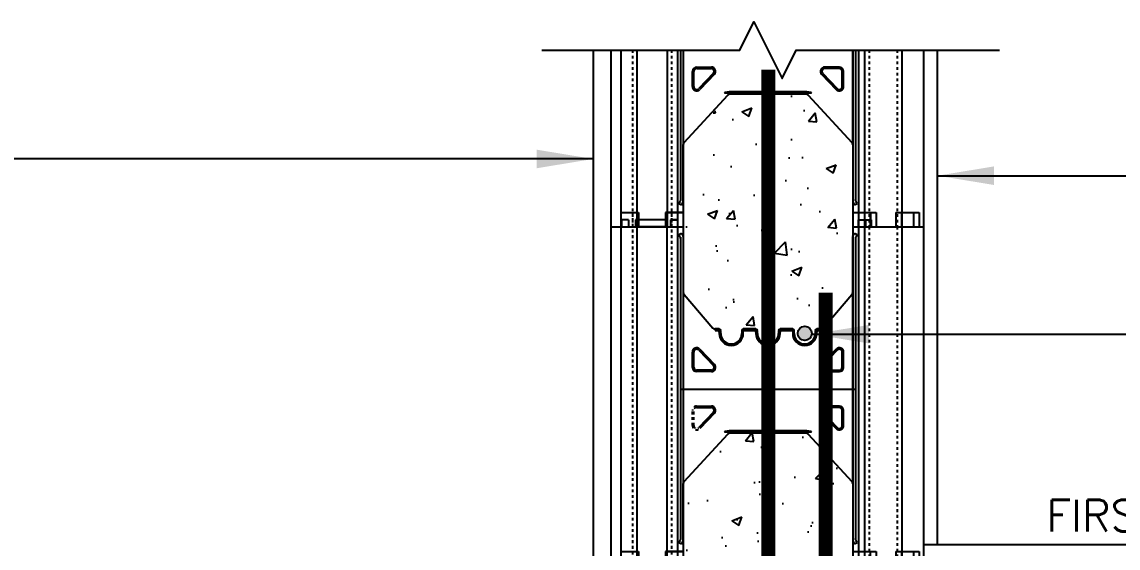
# Model space of a CAD drawing. Header units: inches. Extents: x -206 to -79, y -112 to 60.
# Drawn here: x -162.72 to -123.93, y -10.71 to 7.91 of the extents above; entities that cross this region are included whole.
import ezdxf

# ---------------------------------------------------------------- set-up
doc = ezdxf.new("R2010")
doc.units = ezdxf.units.IN
doc.header["$MEASUREMENT"] = 0
doc.linetypes.add('DASHED2', pattern=[0.375, 0.25, -0.125])
for name, color, linetype in [('LAYER 12', 12, 'Continuous'), ('LAYER 13', 13, 'Continuous'), ('LAYER 3', 3, 'Continuous'), ('LAYER 5', 5, 'Continuous'), ('LAYER 7', 7, 'Continuous'), ('LAYER 8', 8, 'Continuous')]:
    doc.layers.add(name, color=color, linetype=linetype)
doc.styles.add('NOTES', font='simplex.shx', dxfattribs={"height": 1})
doc.dimstyles.new('DIM-16', dxfattribs={"dimscale": 16, "dimtxt": 0.09375, "dimasz": 0.125, "dimexe": 0.1875, "dimexo": 0.0625, "dimgap": 0.0625, "dimtad": 0, "dimtih": 1, "dimtoh": 1, "dimdec": 4, "dimzin": 3, "dimdsep": 46, "dimlunit": 4, "dimtxsty": 'NOTES', "dimcen": 0.0625, "dimclrt": 4, "dimadec": 0, "dimazin": 0, "dimtfac": 1, "dimtdec": 4, "dimtofl": 0, "dimtmove": 0, "dimatfit": 3, "dimfxl": 1, "dimfrac": 2, "dimtolj": 1, "dimtzin": 0, "dimarcsym": 0})

# ---------------------------------------------------------------- blocks, each defined once
blk = doc.blocks.new('A$C01DD0D20')
at = {"layer": 'LAYER 12'}
for p, q in [((0.35, 12.5), (0.975, 12.5)), ((0.35, 12.5), (0.35, 0)), ((0.35, 12.5), (0.975, 12.5)), ((0.35, 12.5), (0.35, 12)), ((0.925, 12.5), (0.925, 0)), ((0.975, 12.5), (0.975, 12)), ((0.975, 12.5), (0.975, 12)), ((1.937, 12.5), (1.937, 12)), ((1.937, 12.5), (2.562, 12.5)), ((1.937, 12.5), (1.937, 12)), ((1.937, 12.5), (2.562, 12.5)), ((1.987, 12.5), (1.987, 0)), ((2.562, 12.5), (2.562, 12)), ((8.562, 12.5), (9.187, 12.5)), ((8.562, 12.5), (8.562, 12)), ((8.562, 12.5), (9.187, 12.5)), ((9.187, 12.5), (9.187, 12)), ((9.187, 12.5), (9.187, 12)), ((10.087, 12.5), (10.087, 12)), ((10.087, 12.5), (10.712, 12.5)), ((10.087, 12.5), (10.087, 12)), ((10.087, 12.5), (10.712, 12.5)), ((10.712, 12.5), (10.712, 12)), ((10.712, 12.5), (10.712, 12)), ((2.112, 12.25), (2.112, 12)), ((2.112, 12.25), (2.362, 12.25)), ((2.362, 12.25), (2.362, 0)), ((8.762, 12.25), (8.762, 0)), ((8.762, 12.25), (9.012, 12.25)), ((8.762, 12.25), (8.762, 12)), ((8.762, 12.25), (9.012, 12.25)), ((9.012, 12.25), (9.012, 12)), ((9.012, 12.25), (9.012, 12)), ((2.41, 11.727), (2.497, 11.777)), ((2.456, 11.648), (2.41, 11.727)), ((2.497, 11.777), (2.556, 11.675)), ((2.562, 11.65), (2.562, 9.67)), ((8.562, 9.67), (8.562, 11.65)), ((8.569, 11.675), (8.628, 11.777)), ((8.628, 11.777), (8.715, 11.727)), ((8.715, 11.727), (8.669, 11.648)), ((8.977, 12), (8.977, 0)), ((10.297, 12), (10.297, 0)), ((2.462, 11.625), (2.462, 0.927)), ((2.462, 11.586), (2.462, 11.623)), ((8.662, 11.625), (8.662, 0.927)), ((8.662, 11.623), (8.662, 11.586)), ((2.562, 9.67), (2.562, 2.909)), ((2.59, 9.601), (3.608, 8.411)), ((7.517, 8.411), (8.535, 9.601)), ((8.562, 2.909), (8.562, 9.67)), ((3.68, 8.38), (3.687, 8.38)), ((3.837, 8.38), (3.68, 8.38)), ((3.687, 8.38), (3.687, 8.33)), ((3.687, 8.33), (3.787, 8.33)), ((3.837, 8.28), (3.837, 8.225)), ((3.887, 8.225), (3.887, 8.33)), ((4.637, 8.33), (4.637, 8.225)), ((5.137, 8.38), (4.687, 8.38)), ((4.687, 8.225), (4.687, 8.28)), ((4.737, 8.33), (5.087, 8.33)), ((5.137, 8.28), (5.137, 8.225)), ((5.187, 8.225), (5.187, 8.33)), ((5.937, 8.33), (5.937, 8.225)), ((6.437, 8.38), (5.987, 8.38)), ((5.987, 8.225), (5.987, 8.28)), ((6.037, 8.33), (6.387, 8.33)), ((6.437, 8.28), (6.437, 8.225)), ((6.487, 8.225), (6.487, 8.33)), ((7.237, 8.33), (7.237, 8.225)), ((7.445, 8.38), (7.287, 8.38)), ((7.287, 8.225), (7.287, 8.28)), ((7.337, 8.33), (7.437, 8.33)), ((7.437, 8.33), (7.437, 8.38)), ((7.437, 8.38), (7.445, 8.38)), ((2.887, 7.02), (2.887, 7.561)), ((2.937, 7.02), (2.937, 7.561)), ((3.11, 7.63), (3.629, 7.089)), ((3.146, 7.665), (3.665, 7.124)), ((7.979, 7.665), (7.46, 7.124)), ((8.015, 7.63), (7.496, 7.089)), ((8.187, 7.02), (8.187, 7.561)), ((8.237, 7.02), (8.237, 7.561)), ((3.557, 6.92), (3.037, 6.92)), ((3.557, 6.87), (3.037, 6.87)), ((7.568, 6.92), (8.087, 6.92)), ((7.568, 6.87), (8.087, 6.87)), ((2.462, 6.25), (8.662, 6.25)), ((3.037, 5.65), (3.557, 5.65)), ((3.037, 5.6), (3.557, 5.6)), ((8.087, 5.65), (7.568, 5.65)), ((8.087, 5.6), (7.568, 5.6)), ((8.187, 4.959), (8.187, 5.5)), ((8.237, 4.959), (8.237, 5.5)), ((3.629, 5.431), (3.11, 4.89)), ((3.665, 5.396), (3.146, 4.855)), ((7.46, 5.396), (7.979, 4.855)), ((7.496, 5.431), (8.015, 4.89)), ((2.592, 2.979), (4.144, 4.656)), ((4.192, 4.77), (4.036, 4.755)), ((4.036, 4.735), (4.192, 4.72)), ((5.562, 4.77), (4.192, 4.77)), ((4.192, 4.72), (5.562, 4.72)), ((4.25, 4.7), (5.562, 4.7)), ((6.933, 4.77), (5.562, 4.77)), ((5.562, 4.72), (6.933, 4.72)), ((5.562, 4.7), (6.875, 4.7)), ((7.089, 4.755), (6.933, 4.77)), ((6.933, 4.72), (7.089, 4.735)), ((6.981, 4.656), (8.533, 2.979)), ((2.562, 0.9), (2.562, 2.909)), ((8.562, 2.909), (8.562, 0.9)), ((2.456, 0.902), (2.41, 0.823)), ((2.41, 0.823), (2.497, 0.773)), ((2.462, 0.964), (2.462, 0.927)), ((2.497, 0.773), (2.556, 0.875)), ((8.569, 0.875), (8.628, 0.773)), ((8.628, 0.773), (8.715, 0.823)), ((8.662, 0.927), (8.662, 0.964)), ((8.715, 0.823), (8.669, 0.902)), ((0.35, 0.5), (0.975, 0.5)), ((0.35, 0.5), (0.975, 0.5)), ((0.35, 0.5), (0.35, 0)), ((0.35, 0.5), (0.975, 0.5)), ((0.35, 0.5), (0.35, 0)), ((0.35, 0.5), (0.975, 0.5)), ((0.35, 0.5), (0.975, 0.5)), ((0.35, 0.5), (0.975, 0.5)), ((0.35, 0.5), (0.975, 0.5)), ((0.35, 0.5), (0.35, 0)), ((0.35, 0.5), (0.975, 0.5)), ((0.35, 0.5), (0.35, 0)), ((0.35, 0.5), (0.975, 0.5)), ((0.35, 0.5), (0.975, 0.5)), ((0.35, 0.5), (0.975, 0.5)), ((0.35, 0.5), (0.975, 0.5)), ((0.35, 0.5), (0.35, 0)), ((0.35, 0.5), (0.975, 0.5)), ((0.35, 0.5), (0.975, 0.5)), ((0.35, 0.5), (0.975, 0.5)), ((0.35, 0.5), (0.975, 0.5)), ((0.35, 0.5), (0.35, 0)), ((0.35, 0.5), (0.975, 0.5)), ((0.35, 0.5), (0.975, 0.5)), ((0.35, 0.5), (0.975, 0.5)), ((0.35, 0.5), (0.35, 0)), ((0.35, 0.5), (0.975, 0.5)), ((0.35, 0.5), (0.35, 0)), ((0.35, 0.5), (0.35, 0)), ((0.975, 0.5), (0.975, 0)), ((0.975, 0.5), (0.975, 0)), ((0.975, 0.5), (0.975, 0)), ((0.975, 0.5), (0.975, 0)), ((0.975, 0.5), (0.975, 0)), ((0.975, 0.5), (0.975, 0)), ((0.975, 0.5), (0.975, 0)), ((0.975, 0.5), (0.975, 0)), ((0.975, 0.5), (0.975, 0)), ((0.975, 0.5), (0.975, 0)), ((0.975, 0.5), (0.975, 0)), ((0.975, 0.5), (0.975, 0)), ((0.975, 0.5), (0.975, 0)), ((0.975, 0.5), (0.975, 0)), ((0.975, 0.5), (0.975, 0)), ((0.975, 0.5), (0.975, 0)), ((0.975, 0.5), (0.975, 0)), ((0.975, 0.5), (0.975, 0)), ((0.975, 0.5), (0.975, 0)), ((0.975, 0.5), (0.975, 0)), ((1.937, 0.5), (1.937, 0)), ((1.937, 0.5), (2.562, 0.5)), ((1.937, 0.5), (1.937, 0)), ((1.937, 0.5), (2.562, 0.5)), ((1.937, 0.5), (1.937, 0)), ((1.937, 0.5), (2.562, 0.5)), ((1.937, 0.5), (1.937, 0)), ((1.937, 0.5), (2.562, 0.5)), ((1.937, 0.5), (1.937, 0)), ((1.937, 0.5), (2.562, 0.5)), ((1.937, 0.5), (1.937, 0)), ((1.937, 0.5), (2.562, 0.5)), ((1.937, 0.5), (1.937, 0)), ((1.937, 0.5), (2.562, 0.5)), ((1.937, 0.5), (1.937, 0)), ((2.562, 0.5), (1.937, 0.5)), ((1.937, 0.5), (1.937, 0)), ((1.937, 0.5), (2.562, 0.5)), ((1.937, 0.5), (1.937, 0)), ((1.937, 0.5), (2.562, 0.5)), ((1.937, 0.5), (1.937, 0)), ((1.937, 0.5), (2.562, 0.5)), ((1.937, 0.5), (1.937, 0)), ((1.937, 0.5), (2.562, 0.5)), ((1.937, 0.5), (1.937, 0)), ((1.937, 0.5), (2.562, 0.5)), ((1.937, 0.5), (1.937, 0)), ((1.937, 0.5), (2.562, 0.5)), ((1.937, 0.5), (1.937, 0)), ((1.937, 0.5), (2.562, 0.5)), ((1.937, 0.5), (1.937, 0)), ((1.937, 0.5), (2.562, 0.5)), ((1.937, 0.5), (1.937, 0)), ((1.937, 0.5), (2.562, 0.5)), ((1.937, 0.5), (1.937, 0)), ((1.937, 0.5), (2.562, 0.5)), ((1.937, 0.5), (1.937, 0)), ((2.562, 0.5), (1.937, 0.5)), ((1.937, 0.5), (1.937, 0)), ((1.937, 0.5), (2.562, 0.5)), ((1.937, 0.5), (1.937, 0)), ((1.937, 0.5), (2.562, 0.5)), ((1.937, 0.5), (1.937, 0)), ((2.562, 0.5), (1.937, 0.5)), ((1.937, 0.5), (1.937, 0)), ((1.937, 0.5), (2.562, 0.5)), ((2.562, 0.5), (2.562, 0)), ((2.562, 0.5), (2.562, 0)), ((2.562, 0.5), (2.562, 0)), ((2.562, 0.5), (2.562, 0)), ((2.562, 0.5), (2.562, 0)), ((2.562, 0.5), (2.562, 0)), ((2.562, 0.5), (2.562, 0)), ((2.562, 0.5), (2.562, 0)), ((2.562, 0.5), (2.562, 0)), ((2.562, 0.5), (2.562, 0)), ((2.562, 0.5), (2.562, 0)), ((8.562, 0.5), (9.183, 0.5)), ((8.562, 0.5), (9.183, 0.5)), ((8.562, 0.5), (9.183, 0.5)), ((8.762, 0.5), (8.762, 0)), ((8.762, 0.5), (9.387, 0.5)), ((9.183, 0.5), (9.183, 0)), ((9.183, 0.5), (9.183, 0)), ((9.183, 0.5), (9.183, 0)), ((9.387, 0.5), (9.387, 0)), ((10.083, 0.5), (10.083, 0)), ((10.083, 0.5), (10.708, 0.5)), ((10.083, 0.5), (10.083, 0)), ((10.083, 0.5), (10.708, 0.5)), ((10.083, 0.5), (10.083, 0)), ((10.083, 0.5), (10.708, 0.5)), ((10.287, 0.5), (10.287, 0)), ((10.287, 0.5), (10.912, 0.5)), ((10.708, 0.5), (10.708, 0)), ((10.708, 0.5), (10.708, 0)), ((10.708, 0.5), (10.708, 0)), ((10.912, 0.5), (10.912, 0)), ((0.375, 0.25), (0.375, 0)), ((0.625, 0.25), (0.375, 0.25)), ((0.375, 0.25), (0.375, 0)), ((0.625, 0.25), (0.375, 0.25)), ((0.375, 0.25), (0.375, 0)), ((0.625, 0.25), (0.375, 0.25)), ((0.625, 0.25), (0.625, 0)), ((0.625, 0.25), (0.625, 0)), ((0.625, 0.25), (0.625, 0)), ((1.937, 0.25), (0.875, 0.25)), ((0.875, 0.25), (0.875, 0)), ((1.937, 0.25), (0.875, 0.25)), ((0.875, 0.25), (0.875, 0)), ((1.937, 0.25), (0.875, 0.25)), ((0.875, 0.25), (0.875, 0)), ((2.112, 0.25), (2.112, 0)), ((2.112, 0.25), (2.362, 0.25)), ((2.112, 0.25), (2.112, 0)), ((2.112, 0.25), (2.362, 0.25)), ((2.112, 0.25), (2.112, 0)), ((2.112, 0.25), (2.362, 0.25)), ((2.112, 0.25), (2.112, 0)), ((2.362, 0.25), (2.112, 0.25)), ((2.112, 0.25), (2.112, 0)), ((2.112, 0.25), (2.362, 0.25)), ((2.112, 0.25), (2.112, 0)), ((2.112, 0.25), (2.362, 0.25)), ((2.112, 0.25), (2.112, 0)), ((2.112, 0.25), (2.362, 0.25)), ((2.112, 0.25), (2.112, 0)), ((2.112, 0.25), (2.362, 0.25)), ((2.112, 0.25), (2.112, 0)), ((2.112, 0.25), (2.362, 0.25)), ((2.112, 0.25), (2.112, 0)), ((2.362, 0.25), (2.112, 0.25)), ((2.112, 0.25), (2.112, 0)), ((2.112, 0.25), (2.362, 0.25)), ((2.112, 0.25), (2.112, 0)), ((2.362, 0.25), (2.112, 0.25)), ((2.362, 0.25), (2.362, 0)), ((2.362, 0.25), (2.362, 0)), ((2.362, 0.25), (2.362, 0)), ((8.758, 0.25), (8.758, 0)), ((8.758, 0.25), (9.008, 0.25)), ((8.758, 0.25), (9.008, 0.25)), ((8.758, 0.25), (8.758, 0)), ((8.758, 0.25), (9.008, 0.25)), ((8.962, 0.25), (9.212, 0.25)), ((9.008, 0.25), (9.008, 0)), ((9.008, 0.25), (9.008, 0)), ((9.008, 0.25), (9.008, 0)), ((9.212, 0.25), (9.212, 0))]:
    blk.add_line(p, q, dxfattribs=at)
at = {"layer": 'LAYER 12', "linetype": 'DASHED2', "ltscale": 0.15}
for p, q in [((0.765, 12.5), (0.765, 0)), ((2.147, 12.5), (2.147, 0)), ((9.137, 12), (9.137, 0)), ((10.137, 12), (10.137, 0)), ((2.887, 4.959), (2.887, 5.5)), ((2.937, 4.959), (2.937, 5.5))]:
    blk.add_line(p, q, dxfattribs=at)
at = {"layer": 'LAYER 12'}
for centre, radius, start, end in [((2.412, 11.623), 0.05, 0, 30), ((2.512, 11.65), 0.05, 0, 30), ((8.612, 11.65), 0.05, 150, 180), ((8.712, 11.623), 0.05, 150, 180), ((2.662, 9.67), 0.1, 180, 223.8309), ((8.462, 9.67), 0.1, 316.1691, 360), ((3.68, 8.48), 0.1, 223.8309, 270), ((3.787, 8.28), 0.05, 360, 90), ((3.837, 8.33), 0.05, 0, 90), ((4.262, 8.225), 0.425, 180, 360), ((4.262, 8.225), 0.375, 180, 0), ((4.687, 8.33), 0.05, 90, 180), ((4.737, 8.28), 0.05, 90, 180), ((5.087, 8.28), 0.05, 360, 90), ((5.137, 8.33), 0.05, 0, 90), ((5.562, 8.225), 0.425, 180, 270), ((5.562, 8.225), 0.375, 180, 270), ((5.562, 8.225), 0.425, 270, 0), ((5.562, 8.225), 0.375, 270, 0), ((5.987, 8.33), 0.05, 90, 180), ((6.037, 8.28), 0.05, 90, 180), ((6.387, 8.28), 0.05, 0, 90), ((6.437, 8.33), 0.05, 0, 90), ((6.862, 8.225), 0.425, 180, 0), ((6.862, 8.225), 0.375, 180, 0), ((7.287, 8.33), 0.05, 90, 180), ((7.337, 8.28), 0.05, 90, 180), ((7.445, 8.48), 0.1, 270, 316.1691), ((3.037, 7.561), 0.15, 43.8309, 180), ((3.037, 7.561), 0.1, 43.8309, 180), ((8.087, 7.561), 0.15, 0, 136.1691), ((8.087, 7.561), 0.1, 0, 136.1691), ((3.037, 7.02), 0.15, 180, 270), ((3.037, 7.02), 0.1, 180, 270), ((3.557, 7.02), 0.15, 270, 43.8309), ((3.557, 7.02), 0.1, 270, 43.8309), ((7.568, 7.02), 0.15, 136.1691, 270), ((7.568, 7.02), 0.1, 136.1691, 270), ((8.087, 7.02), 0.15, 270, 0), ((8.087, 7.02), 0.1, 270, 360), ((3.557, 5.5), 0.15, 316.1691, 90), ((3.557, 5.5), 0.1, 316.1691, 90), ((7.568, 5.5), 0.15, 90, 223.8309), ((7.568, 5.5), 0.1, 90, 223.8309), ((8.087, 5.5), 0.15, 360, 90), ((8.087, 5.5), 0.1, 0, 90), ((4.037, 4.745), 0.01, 97.4099, 262.5901), ((4.25, 4.55), 0.15, 90, 135), ((6.875, 4.55), 0.15, 45, 90), ((7.088, 4.745), 0.01, 277.4099, 82.5901), ((8.087, 4.959), 0.15, 223.8309, 360), ((8.087, 4.959), 0.1, 223.8309, 0), ((2.662, 2.909), 0.1, 135, 180), ((8.462, 2.909), 0.1, 360, 45), ((2.412, 0.927), 0.05, 330, 360), ((2.512, 0.9), 0.05, 330, 360), ((8.612, 0.9), 0.05, 180, 210), ((8.712, 0.927), 0.05, 180, 210)]:
    blk.add_arc(centre, radius, start, end, dxfattribs=at)
at = {"layer": 'LAYER 12', "linetype": 'DASHED2', "ltscale": 0.15}
for centre, radius, start, end in [((3.037, 5.5), 0.15, 90, 180), ((3.037, 5.5), 0.1, 90, 180), ((3.037, 4.959), 0.15, 180, 316.1691), ((3.037, 4.959), 0.1, 180, 316.1691)]:
    blk.add_arc(centre, radius, start, end, dxfattribs=at)
at = {"layer": 'LAYER 5'}
for p, q in [((2.562, 12.5), (2.562, 0)), ((8.562, 12.5), (8.562, 0)), ((0, 12), (0, 0)), ((0, 12), (2.562, 12)), ((8.562, 12), (11.062, 12)), ((11.062, 12), (11.062, 0)), ((0, 0), (2.562, 0)), ((8.562, 0), (11.062, 0))]:
    blk.add_line(p, q, dxfattribs=at)

msp = doc.modelspace()

# ---------------------------------------------------------------- hatches: boundary and pattern name
at = {"layer": 'LAYER 13'}
h = msp.add_hatch(dxfattribs=at)
h.set_pattern_fill('AR-CONC,_O', color=256, scale=0.5)
h.set_pattern_definition([(50, (0, 0), (3.5863, -0.31376), [0.375, -4.125]), (355, (0, 0), (-0.69376, 3.76096), [0.3, -3.3]), (100.4514, (0.299, -0.026), (2.89255, 3.4472), [0.3187, -3.50571]), (46.1842, (0, 1), (5.3362, -0.8276), [0.5625, -6.1875]), (96.6356, (0.4447, 0.931), (4.67331, 4.87059), [0.47805, -5.25856]), (351.184, (0, 1), (4.6733, 4.8706), [0.45, -4.95]), (21, (0.5, 0.75), (2.984535, -2.013094), [0.375, -4.125]), (326, (0.5, 0.75), (1.21658, 3.62575), [0.3, -3.3]), (71.4514, (0.7487, 0.5822), (4.20111, 1.61265), [0.3187, -3.50571]), (37.5, (0, 0), (0.060799, 1.664469), [0, -3.26, 0, -3.35, 0, -3.3125]), (7.5, (0, 0), (1.315348, 1.972059), [0, -1.91, 0, -3.185, 0, -1.2625]), (327.5, (-1.115, 0), (2.669112, -0.112774), [0, -1.25, 0, -3.9, 0, -5.175]), (317.5, (-1.615, 0), (2.91593, 0.500525), [0, -1.625, 0, -2.59, 0, -3.675])])
h.paths.add_polyline_path([(-133.31677, 3.57242), (-135.0039, 5.36384), (-137.62963, 5.36384), (-139.31677, 3.57242), (-139.31677, -1.66594), (-138.19914, -2.95617), (-134.43439, -2.95617), (-133.31677, -1.66594)])
h = msp.add_hatch(dxfattribs=at)
h.set_pattern_fill('AR-CONC,_O', color=256, scale=0.5)
h.set_pattern_definition([(50, (-139.3168, -14.1216), (3.5863, -0.3138), [0.375, -4.125]), (355, (-139.3168, -14.1216), (-0.6938, 3.761), [0.3, -3.3]), (100.45, (-139.018, -14.1478), (2.8925, 3.4472), [0.3187, -3.5057]), (46.184, (-139.3168, -13.1216), (5.3362, -0.8276), [0.5625, -6.1875]), (96.636, (-138.872, -13.1906), (4.6733, 4.8706), [0.478, -5.2586]), (351.184, (-139.317, -13.1216), (4.6733, 4.8706), [0.45, -4.95]), (21, (-138.8168, -13.3716), (2.9845, -2.0131), [0.375, -4.125]), (326, (-138.8168, -13.3716), (1.2166, 3.6258), [0.3, -3.3]), (71.45, (-138.568, -13.5394), (4.2011, 1.6127), [0.3187, -3.5057]), (37.5, (-139.3168, -14.1216), (0.0608, 1.66447), [0, -3.26, 0, -3.35, 0, -3.3125]), (7.5, (-139.3168, -14.1216), (1.31535, 1.97206), [0, -1.91, 0, -3.185, 0, -1.2625]), (327.5, (-140.4318, -14.1216), (2.66911, -0.11277), [0, -1.25, 0, -3.9, 0, -5.175]), (317.5, (-140.9318, -14.1216), (2.91593, 0.50052), [0, -1.625, 0, -2.59, 0, -3.675])])
h.paths.add_polyline_path([(-135.81918, -6.63616), (-136.31677, -6.63616), (-137.62963, -6.63616, 0.19891237), (-137.7357, -6.68009), (-139.29273, -8.36255, 0.17887258), (-139.31677, -8.42758), (-139.31677, -10.83618), (-139.2543, -10.83618), (-139.2543, -11.33618), (-139.2543, -13.05618), (-138.1336, -13.05618, -0.48533789), (-137.84195, -13.4265), (-137.9769, -13.98618), (-137.88373, -13.98618, -0.27932207), (-137.83941, -14.01304, 0.60591838), (-137.2679, -14.01304, -0.27932207), (-137.22358, -13.98618), (-137.20541, -13.98618), (-137.03655, -13.28586, -0.34649497), (-136.74491, -13.05618), (-135.90254, -13.05618, -0.07050901), (-135.81918, -13.068)])
h.paths.add_polyline_path([(-133.31677, -8.42758, 0.17887258), (-133.3408, -8.36255), (-134.89783, -6.68009, 0.19891237), (-135.0039, -6.63616), (-135.81918, -6.63616), (-135.81918, -13.068, -0.33395124), (-135.60254, -13.35618), (-135.60254, -13.98618), (-135.58437, -13.98618, -0.27932206), (-135.54005, -14.01304, 0.11183412), (-135.44786, -14.12161, -0.09791418), (-135.5043, -13.83618), (-135.5043, -12.58618), (-135.0043, -12.58618), (-135.0043, -13.83618, 0.17093588), (-134.94913, -13.99283, -0.13112586), (-134.92422, -13.98618), (-134.90605, -13.98618), (-134.90605, -13.35618, -0.41421356), (-134.60605, -13.05618), (-133.76369, -13.05618, -0.34649497), (-133.47204, -13.28586), (-133.30318, -13.98618), (-133.28502, -13.98618, -0.27932207), (-133.2407, -14.01304, 0.07009382), (-133.18834, -14.08618), (-132.72153, -14.08618, 0.07009382), (-132.66918, -14.01304, -0.27932206), (-132.62486, -13.98618), (-132.53169, -13.98618), (-132.66664, -13.4265, -0.48533789), (-132.375, -13.05618), (-131.2543, -13.05618), (-131.2543, -11.33616), (-133.31677, -11.33616)])
at = {"layer": 'LAYER 8'}
msp.add_hatch(color=256, dxfattribs=at).paths.add_polyline_path([(-134.76677, -3.11116, 1), (-135.26677, -3.11116, 1)])

# ---------------------------------------------------------------- linework, layer by layer
at = {"layer": 'LAYER 12'}
for p, q in [((-141.52927, 6.91385), (-141.52927, 0.66385)), ((-140.95427, 6.91385), (-140.95427, 0.66385)), ((-139.89177, 6.91385), (-139.89177, 0.66385)), ((-139.51677, 6.91385), (-139.51677, 0.66385)), ((-139.41677, 6.91385), (-139.41677, 1.59111)), ((-139.31677, 6.91385), (-139.31677, 3.57243)), ((-133.31677, 3.57243), (-133.31677, 6.91385)), ((-133.21677, 6.91385), (-133.21677, 1.59111)), ((-133.11677, 6.91385), (-133.11677, 0.66385)), ((-132.90177, 6.91385), (-132.90177, 0.66385)), ((-131.58177, 6.91385), (-131.58177, 0.66385)), ((-138.84177, 6.31385), (-138.32238, 6.31385)), ((-138.84177, 6.26385), (-138.32238, 6.26385)), ((-133.79177, 6.31385), (-134.31115, 6.31385)), ((-133.79177, 6.26385), (-134.31115, 6.26385)), ((-138.99177, 5.62283), (-138.99177, 6.16385)), ((-138.94177, 5.62283), (-138.94177, 6.16385)), ((-138.25025, 6.0946), (-138.76963, 5.55358)), ((-138.21418, 6.05997), (-138.73356, 5.51895)), ((-134.41936, 6.05997), (-133.89997, 5.51895)), ((-134.38329, 6.0946), (-133.86391, 5.55358)), ((-133.69177, 5.62283), (-133.69177, 6.16385)), ((-133.64177, 5.62283), (-133.64177, 6.16385)), ((-137.68704, 5.43385), (-137.84315, 5.41877)), ((-136.31677, 5.43385), (-137.68704, 5.43385)), ((-134.9465, 5.43385), (-136.31677, 5.43385)), ((-134.79039, 5.41877), (-134.9465, 5.43385)), ((-139.28748, 3.64314), (-137.7357, 5.31992)), ((-137.84315, 5.39894), (-137.68704, 5.38385)), ((-137.68704, 5.38385), (-136.31677, 5.38385)), ((-137.62963, 5.36385), (-136.31677, 5.36385)), ((-136.31677, 5.38385), (-134.9465, 5.38385)), ((-136.31677, 5.36385), (-135.0039, 5.36385)), ((-134.9465, 5.38385), (-134.79039, 5.39894)), ((-134.89783, 5.31992), (-133.34606, 3.64314)), ((-139.31677, 1.56431), (-139.31677, 3.57243)), ((-133.31677, 3.57243), (-133.31677, 1.56431)), ((-139.42347, 1.56611), (-139.46915, 1.48697)), ((-139.41677, 1.62771), (-139.41677, 1.59111)), ((-133.21677, 1.59111), (-133.21677, 1.62771)), ((-133.16438, 1.48697), (-133.21007, 1.56611)), ((-139.46915, 1.48697), (-139.38255, 1.43697)), ((-139.38255, 1.43697), (-139.32347, 1.53931)), ((-133.31007, 1.53931), (-133.25098, 1.43697)), ((-133.25098, 1.43697), (-133.16438, 1.48697)), ((-141.52927, 1.16385), (-140.90427, 1.16385)), ((-141.52927, 1.16385), (-141.52927, 0.66385)), ((-141.52927, 1.16385), (-140.90427, 1.16385)), ((-141.52927, 1.16385), (-140.90427, 1.16385)), ((-141.52927, 1.16385), (-140.90427, 1.16385)), ((-141.52927, 1.16385), (-140.90427, 1.16385)), ((-141.52927, 1.16385), (-141.52927, 0.66385)), ((-141.52927, 1.16385), (-140.90427, 1.16385)), ((-141.52927, 1.16385), (-141.52927, 0.66385)), ((-141.52927, 1.16385), (-140.90427, 1.16385)), ((-141.52927, 1.16385), (-140.90427, 1.16385)), ((-141.52927, 1.16385), (-140.90427, 1.16385)), ((-141.52927, 1.16385), (-140.90427, 1.16385)), ((-141.52927, 1.16385), (-141.52927, 0.66385)), ((-141.52927, 1.16385), (-140.90427, 1.16385)), ((-141.52927, 1.16385), (-140.90427, 1.16385)), ((-141.52927, 1.16385), (-140.90427, 1.16385)), ((-141.52927, 1.16385), (-140.90427, 1.16385)), ((-141.52927, 1.16385), (-141.52927, 0.66385)), ((-141.52927, 1.16385), (-140.90427, 1.16385)), ((-141.52927, 1.16385), (-140.90427, 1.16385)), ((-141.52927, 1.16385), (-140.90427, 1.16385)), ((-141.52927, 1.16385), (-141.52927, 0.66385)), ((-141.52927, 1.16385), (-140.90427, 1.16385)), ((-141.52927, 1.16385), (-141.52927, 0.66385)), ((-141.52927, 1.16384), (-140.90427, 1.16384)), ((-141.52927, 1.16384), (-140.90427, 1.16384)), ((-141.52927, 1.16384), (-141.52927, 0.66384)), ((-141.52927, 1.16384), (-141.52927, 0.66384)), ((-141.50427, 0.91385), (-141.50427, 0.66385)), ((-141.25427, 0.91385), (-141.50427, 0.91385)), ((-141.50427, 0.91385), (-141.50427, 0.66385)), ((-141.25427, 0.91385), (-141.50427, 0.91385)), ((-141.50427, 0.91384), (-141.50427, 0.66384)), ((-141.25427, 0.91384), (-141.50427, 0.91384)), ((-141.25427, 0.91385), (-141.25427, 0.66385)), ((-141.25427, 0.91385), (-141.25427, 0.66385)), ((-141.25427, 0.91384), (-141.25427, 0.66384)), ((-139.94177, 0.91385), (-141.00427, 0.91385)), ((-141.00427, 0.91385), (-141.00427, 0.66385)), ((-139.94177, 0.91385), (-141.00427, 0.91385)), ((-141.00427, 0.91385), (-141.00427, 0.66385)), ((-139.94177, 0.91384), (-141.00427, 0.91384)), ((-141.00427, 0.91384), (-141.00427, 0.66384)), ((-140.90427, 1.16385), (-140.90427, 0.66385)), ((-140.90427, 1.16385), (-140.90427, 0.66385)), ((-140.90427, 1.16385), (-140.90427, 0.66385)), ((-140.90427, 1.16385), (-140.90427, 0.66385)), ((-140.90427, 1.16385), (-140.90427, 0.66385)), ((-140.90427, 1.16385), (-140.90427, 0.66385)), ((-140.90427, 1.16385), (-140.90427, 0.66385)), ((-140.90427, 1.16385), (-140.90427, 0.66385)), ((-140.90427, 1.16385), (-140.90427, 0.66385)), ((-140.90427, 1.16385), (-140.90427, 0.66385)), ((-140.90427, 1.16385), (-140.90427, 0.66385)), ((-140.90427, 1.16385), (-140.90427, 0.66385)), ((-140.90427, 1.16385), (-140.90427, 0.66385)), ((-140.90427, 1.16385), (-140.90427, 0.66385)), ((-140.90427, 1.16385), (-140.90427, 0.66385)), ((-140.90427, 1.16385), (-140.90427, 0.66385)), ((-140.90427, 1.16385), (-140.90427, 0.66385)), ((-140.90427, 1.16385), (-140.90427, 0.66385)), ((-140.90427, 1.16384), (-140.90427, 0.66384)), ((-140.90427, 1.16384), (-140.90427, 0.66384)), ((-139.94177, 1.16385), (-139.94177, 0.66385)), ((-139.94177, 1.16385), (-139.31677, 1.16385)), ((-139.94177, 1.16385), (-139.94177, 0.66385)), ((-139.94177, 1.16385), (-139.31677, 1.16385)), ((-139.94177, 1.16385), (-139.94177, 0.66385)), ((-139.94177, 1.16385), (-139.31677, 1.16385)), ((-139.94177, 1.16385), (-139.94177, 0.66385)), ((-139.94177, 1.16385), (-139.31677, 1.16385)), ((-139.94177, 1.16385), (-139.94177, 0.66385)), ((-139.94177, 1.16385), (-139.31677, 1.16385)), ((-139.94177, 1.16385), (-139.94177, 0.66385)), ((-139.94177, 1.16385), (-139.31677, 1.16385)), ((-139.94177, 1.16385), (-139.94177, 0.66385)), ((-139.94177, 1.16385), (-139.31677, 1.16385)), ((-139.94177, 1.16385), (-139.94177, 0.66385)), ((-139.94177, 1.16385), (-139.31677, 1.16385)), ((-139.94177, 1.16385), (-139.94177, 0.66385)), ((-139.94177, 1.16385), (-139.31677, 1.16385)), ((-139.94177, 1.16385), (-139.94177, 0.66385)), ((-139.94177, 1.16385), (-139.31677, 1.16385)), ((-139.94177, 1.16385), (-139.94177, 0.66385)), ((-139.94177, 1.16385), (-139.31677, 1.16385)), ((-139.94177, 1.16385), (-139.94177, 0.66385)), ((-139.94177, 1.16385), (-139.31677, 1.16385)), ((-139.94177, 1.16385), (-139.94177, 0.66385)), ((-139.94177, 1.16385), (-139.31677, 1.16385)), ((-139.94177, 1.16385), (-139.94177, 0.66385)), ((-139.94177, 1.16385), (-139.31677, 1.16385)), ((-139.94177, 1.16385), (-139.94177, 0.66385)), ((-139.94177, 1.16385), (-139.31677, 1.16385)), ((-139.94177, 1.16385), (-139.94177, 0.66385)), ((-139.31677, 1.16385), (-139.94177, 1.16385)), ((-139.94177, 1.16385), (-139.94177, 0.66385)), ((-139.94177, 1.16385), (-139.31677, 1.16385)), ((-139.94177, 1.16385), (-139.94177, 0.66385)), ((-139.94177, 1.16385), (-139.31677, 1.16385)), ((-139.94177, 1.16385), (-139.94177, 0.66385)), ((-139.31677, 1.16385), (-139.94177, 1.16385)), ((-139.94177, 1.16385), (-139.94177, 0.66385)), ((-139.94177, 1.16385), (-139.31677, 1.16385)), ((-139.94177, 1.16384), (-139.94177, 0.66384)), ((-139.94177, 1.16384), (-139.31677, 1.16384)), ((-139.94177, 1.16384), (-139.94177, 0.66384)), ((-139.94177, 1.16384), (-139.31677, 1.16384)), ((-139.94177, 1.16384), (-139.94177, 0.66384)), ((-139.31677, 1.16384), (-139.94177, 1.16384)), ((-139.76677, 0.91385), (-139.76677, 0.66385)), ((-139.76677, 0.91385), (-139.51677, 0.91385)), ((-139.76677, 0.91385), (-139.76677, 0.66385)), ((-139.76677, 0.91385), (-139.51677, 0.91385)), ((-139.76677, 0.91385), (-139.76677, 0.66385)), ((-139.76677, 0.91385), (-139.51677, 0.91385)), ((-139.76677, 0.91385), (-139.76677, 0.66385)), ((-139.76677, 0.91385), (-139.51677, 0.91385)), ((-139.76677, 0.91385), (-139.76677, 0.66385)), ((-139.76677, 0.91385), (-139.51677, 0.91385)), ((-139.76677, 0.91385), (-139.76677, 0.66385)), ((-139.76677, 0.91385), (-139.51677, 0.91385)), ((-139.76677, 0.91385), (-139.76677, 0.66385)), ((-139.76677, 0.91385), (-139.51677, 0.91385)), ((-139.76677, 0.91385), (-139.76677, 0.66385)), ((-139.51677, 0.91385), (-139.76677, 0.91385)), ((-139.76677, 0.91385), (-139.76677, 0.66385)), ((-139.76677, 0.91385), (-139.51677, 0.91385)), ((-139.76677, 0.91385), (-139.76677, 0.66385)), ((-139.51677, 0.91385), (-139.76677, 0.91385)), ((-139.76677, 0.91384), (-139.76677, 0.66384)), ((-139.76677, 0.91384), (-139.51677, 0.91384)), ((-139.76677, 0.91384), (-139.76677, 0.66384)), ((-139.51677, 0.91384), (-139.76677, 0.91384)), ((-139.51677, 0.91385), (-139.51677, 0.66385)), ((-139.51677, 0.91385), (-139.51677, 0.66385)), ((-139.51677, 0.91384), (-139.51677, 0.66384)), ((-139.31677, 1.16385), (-139.31677, 0.66385)), ((-139.31677, 1.16385), (-139.31677, 0.66385)), ((-139.31677, 1.16385), (-139.31677, 0.66385)), ((-139.31677, 1.16385), (-139.31677, 0.66385)), ((-139.31677, 1.16385), (-139.31677, 0.66385)), ((-139.31677, 1.16385), (-139.31677, 0.66385)), ((-139.31677, 1.16385), (-139.31677, 0.66385)), ((-139.31677, 1.16385), (-139.31677, 0.66385)), ((-139.31677, 1.16385), (-139.31677, 0.66385)), ((-139.31677, 1.16384), (-139.31677, 0.66384)), ((-139.31677, 1.16384), (-139.31677, 0.66384)), ((-133.31677, 1.16385), (-132.69606, 1.16385)), ((-133.31677, 1.16385), (-132.69606, 1.16385)), ((-133.31677, 1.16385), (-132.69606, 1.16385)), ((-133.12106, 0.91385), (-133.12106, 0.66385)), ((-133.12106, 0.91385), (-132.87106, 0.91385)), ((-133.12106, 0.91385), (-132.87106, 0.91385)), ((-133.12106, 0.91385), (-133.12106, 0.66385)), ((-133.12106, 0.91385), (-132.87106, 0.91385)), ((-133.11677, 1.16385), (-133.11677, 0.66385)), ((-133.11677, 1.16385), (-132.49177, 1.16385)), ((-132.91677, 0.91385), (-132.66677, 0.91385)), ((-132.87106, 0.91385), (-132.87106, 0.66385)), ((-132.87106, 0.91385), (-132.87106, 0.66385)), ((-132.87106, 0.91385), (-132.87106, 0.66385)), ((-132.69606, 1.16385), (-132.69606, 0.66385)), ((-132.69606, 1.16385), (-132.69606, 0.66385)), ((-132.69606, 1.16385), (-132.69606, 0.66385)), ((-132.66677, 0.91385), (-132.66677, 0.66385)), ((-132.49177, 1.16385), (-132.49177, 0.66385)), ((-131.79606, 1.16385), (-131.79606, 0.66385)), ((-131.79606, 1.16385), (-131.17106, 1.16385)), ((-131.79606, 1.16385), (-131.79606, 0.66385)), ((-131.79606, 1.16385), (-131.17106, 1.16385)), ((-131.79606, 1.16385), (-131.79606, 0.66385)), ((-131.79606, 1.16385), (-131.17106, 1.16385)), ((-131.59177, 1.16385), (-131.59177, 0.66385)), ((-131.59177, 1.16385), (-130.96677, 1.16385)), ((-131.17106, 1.16385), (-131.17106, 0.66385)), ((-131.17106, 1.16385), (-131.17106, 0.66385)), ((-131.17106, 1.16385), (-131.17106, 0.66385)), ((-130.96677, 1.16385), (-130.96677, 0.66385)), ((-139.51677, 0.66385), (-139.31677, 0.66385)), ((-139.51677, 0.66385), (-139.31677, 0.66385)), ((-139.51677, 0.66385), (-139.31677, 0.66385)), ((-139.51677, 0.66385), (-139.31677, 0.66385)), ((-139.51677, 0.66385), (-139.31677, 0.66385)), ((-139.51677, 0.66385), (-139.31677, 0.66385)), ((-139.51677, 0.66385), (-139.31677, 0.66385)), ((-139.51677, 0.66385), (-139.31677, 0.66385)), ((-139.51677, 0.66384), (-139.31677, 0.66384)), ((-133.31677, 0.66385), (-133.12106, 0.66385))]:
    msp.add_line(p, q, dxfattribs=at)
at = {"layer": 'LAYER 12', "linetype": 'DASHED2', "ltscale": 0.15}
for p, q in [((-141.11427, 6.91385), (-141.11427, 0.66385)), ((-139.73177, 6.91385), (-139.73177, 0.66385)), ((-132.74177, 6.91385), (-132.74177, 0.66385)), ((-131.74177, 6.91385), (-131.74177, 0.66385))]:
    msp.add_line(p, q, dxfattribs=at)
at = {"layer": 'LAYER 12'}
for centre, radius, start, end in [((-138.84177, 6.16385), 0.15, 90, 180), ((-138.84177, 6.16385), 0.1, 90, 180), ((-138.32238, 6.16385), 0.15, 316.169139, 90), ((-138.32238, 6.16385), 0.1, 316.169139, 90), ((-134.31115, 6.16385), 0.15, 90, 223.830861), ((-134.31115, 6.16385), 0.1, 90, 223.830861), ((-133.79177, 6.16385), 0.15, 360, 90), ((-133.79177, 6.16385), 0.1, 0, 90), ((-138.84177, 5.62283), 0.15, 180, 316.169139), ((-138.84177, 5.62283), 0.1, 180, 316.169139), ((-133.79177, 5.62283), 0.15, 223.830861, 360), ((-133.79177, 5.62283), 0.1, 223.830861, 0), ((-137.84186, 5.40885), 0.01, 97.409891, 262.590109), ((-137.62963, 5.21385), 0.15, 90, 135), ((-135.0039, 5.21385), 0.15, 45, 90), ((-134.79168, 5.40885), 0.01, 277.409891, 82.590109), ((-139.21677, 3.57243), 0.1, 135, 180), ((-133.41677, 3.57243), 0.1, 360, 45), ((-139.46677, 1.59111), 0.05, 330, 360), ((-139.36677, 1.56431), 0.05, 330, 360), ((-133.26677, 1.56431), 0.05, 180, 210), ((-133.16677, 1.59111), 0.05, 180, 210)]:
    msp.add_arc(centre, radius, start, end, dxfattribs=at)
at = {"layer": 'LAYER 3', "flags": 128}
msp.add_lwpolyline([(-144.31677, 6.91385), (-137.31677, 6.91385), (-136.81677, 7.91385), (-135.81677, 5.91385), (-135.31677, 6.91385), (-128.12927, 6.91385)], dxfattribs=at)
at = {"layer": 'LAYER 5'}
for p, q in [((-141.87927, 6.91385), (-141.87927, 0.66385)), ((-139.31677, 6.91385), (-139.31677, 0.66385)), ((-133.31677, 6.91385), (-133.31677, 0.66385)), ((-130.81677, 6.91385), (-130.81677, 0.66385)), ((-141.87927, 0.66385), (-139.31677, 0.66385)), ((-141.87927, 0.66385), (-139.31677, 0.66385)), ((-141.87927, 0.66385), (-139.76677, 0.66385)), ((-141.87927, 0.66385), (-139.76677, 0.66385)), ((-141.87927, 0.66385), (-139.31677, 0.66385)), ((-141.87927, 0.66385), (-139.31677, 0.66385)), ((-141.87927, 0.66385), (-139.31677, 0.66385)), ((-141.87927, 0.66385), (-139.76677, 0.66385)), ((-141.87927, 0.66385), (-139.76677, 0.66385)), ((-141.87927, 0.66385), (-139.31677, 0.66385)), ((-141.87927, 0.66385), (-139.31677, 0.66385)), ((-141.87927, 0.66385), (-139.76677, 0.66385)), ((-141.87927, 0.66385), (-139.76677, 0.66385)), ((-141.87927, 0.66385), (-139.31677, 0.66385)), ((-141.87927, 0.66385), (-139.76677, 0.66385)), ((-141.87927, 0.66385), (-139.76677, 0.66385)), ((-141.87927, 0.66385), (-139.31677, 0.66385)), ((-141.87927, 0.66385), (-139.31677, 0.66385)), ((-141.87927, 0.66384), (-139.76677, 0.66384)), ((-141.87927, 0.66384), (-139.31677, 0.66384)), ((-139.89177, 0.66385), (-140.95427, 0.66385)), ((-139.89177, 0.66385), (-140.95427, 0.66385)), ((-139.89177, 0.66385), (-140.95427, 0.66385)), ((-139.89177, 0.66385), (-140.95427, 0.66385)), ((-139.89177, 0.66385), (-140.95427, 0.66385)), ((-139.89177, 0.66385), (-140.95427, 0.66385)), ((-139.89177, 0.66385), (-140.95427, 0.66385)), ((-139.89177, 0.66385), (-140.95427, 0.66385)), ((-139.89177, 0.66384), (-140.95427, 0.66384)), ((-140.90427, 0.66385), (-139.94177, 0.66385)), ((-140.90427, 0.66385), (-139.94177, 0.66385)), ((-140.90427, 0.66385), (-139.94177, 0.66385)), ((-140.90427, 0.66385), (-139.94177, 0.66385)), ((-140.90427, 0.66385), (-139.94177, 0.66385)), ((-140.90427, 0.66385), (-139.94177, 0.66385)), ((-140.90427, 0.66385), (-139.94177, 0.66385)), ((-140.90427, 0.66385), (-139.94177, 0.66385)), ((-140.90427, 0.66384), (-139.94177, 0.66384)), ((-133.31677, 0.66385), (-131.02106, 0.66385)), ((-133.31677, 0.66385), (-131.02106, 0.66385)), ((-133.31677, 0.66385), (-130.81677, 0.66385)), ((-133.10606, 0.66385), (-131.02106, 0.66385)), ((-131.01677, 0.66385), (-130.81677, 0.66385)), ((-131.01677, 0.66385), (-130.81677, 0.66385)), ((-131.01677, 0.66384), (-130.81677, 0.66384)), ((-130.81677, -10.58616), (-106.81677, -10.58616))]:
    msp.add_line(p, q, dxfattribs=at)
at = {"layer": 'LAYER 5', "const_width": 0.5, "flags": 128}
for points in [[(-136.30838, 6.22483), (-136.30838, -18.99073)], [(-134.27934, -1.66593), (-134.27934, -53.03081)]]:
    msp.add_lwpolyline(points, dxfattribs=at)
at = {"layer": 'LAYER 8'}
for p, q in [((-142.50427, 6.91385), (-142.50427, -25.33618)), ((-130.31677, -10.58616), (-130.31677, 6.91385))]:
    msp.add_line(p, q, dxfattribs=at)
msp.add_circle((-135.01677, -3.11116), 0.25, dxfattribs=at)

# ---------------------------------------------------------------- block references
msp.add_blockref('A$C01DD0D20', (-141.87927, -11.33617))

# ---------------------------------------------------------------- texts
at = {"layer": 'LAYER 7', "insert": (-126.4593, -8.998), "char_height": 1.125, "width": 28.9113797, "attachment_point": 1, "style": 'NOTES'}
msp.add_mtext('FIRST FLOOR', dxfattribs=at)

# ---------------------------------------------------------------- leaders
at = {"layer": 'LAYER 8'}
for points in [[(-142.50427, 3.06275), (-167.4688, 3.06275), (-174.5393, 3.06275)], [(-130.31678, 2.47043), (-108.57552, 2.47042), (-104.75109, 2.47042)], [(-134.7372, -3.13967), (-108.57552, -3.13968), (-104.75109, -3.13968)]]:
    msp.add_leader(points, dimstyle='DIM-16', dxfattribs=at)

doc.saveas('drawing.dxf')
